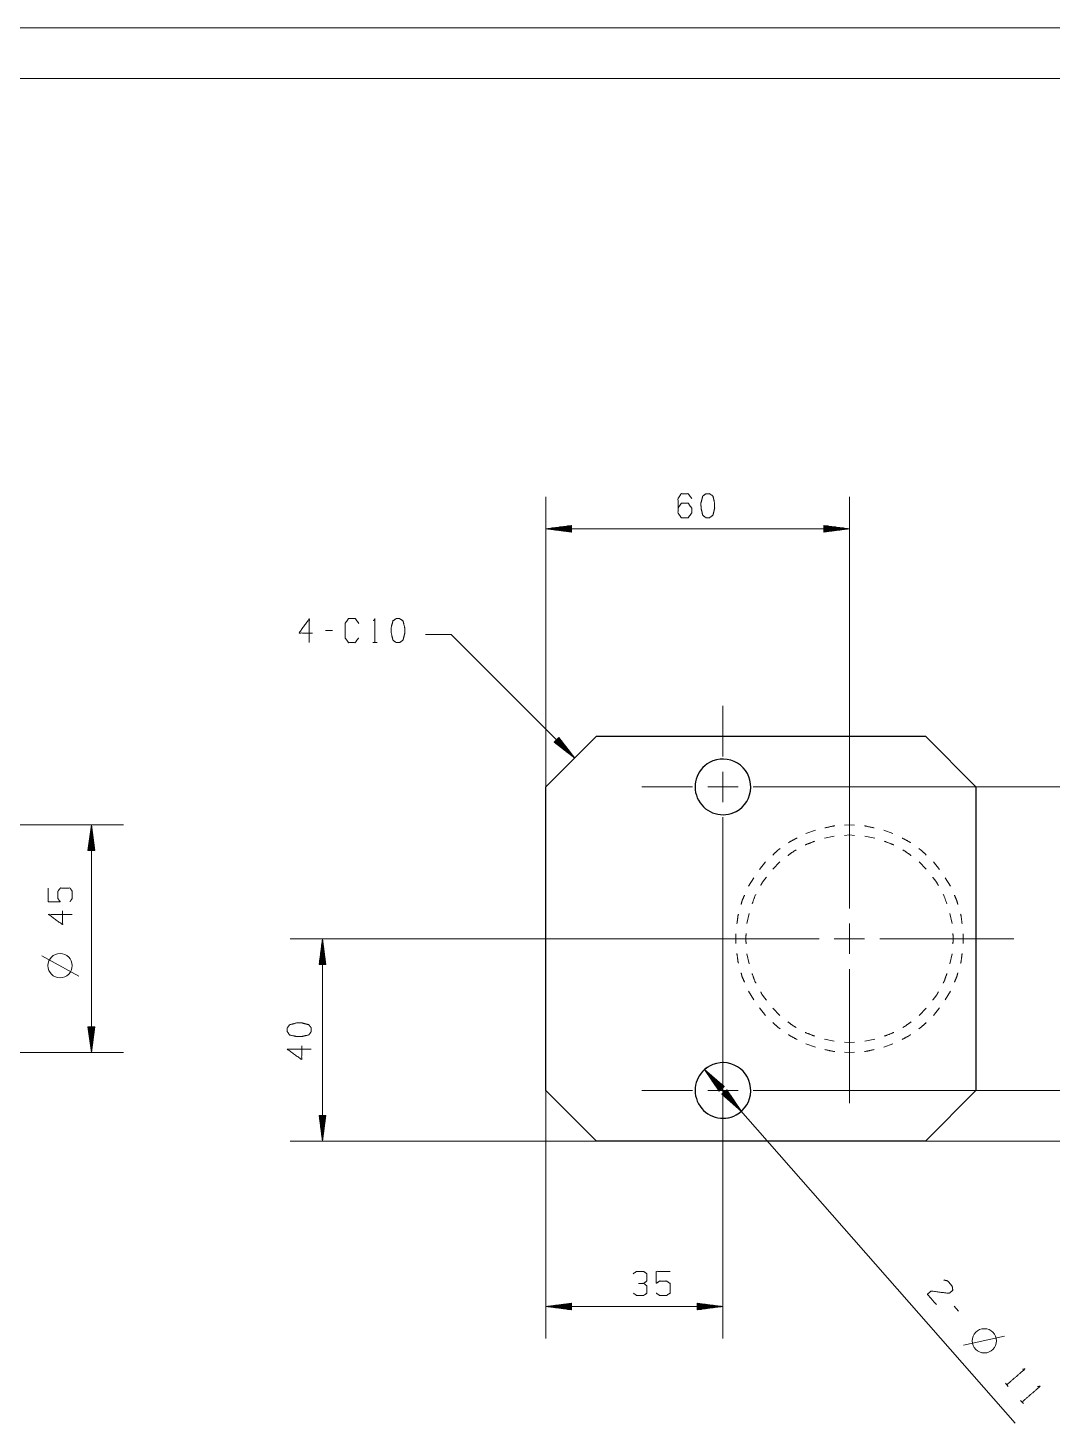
# Model space of a CAD drawing. Header units: millimetres. Extents: x 2210 to 79821, y -19430 to 2344.
# Drawn here: x 11244 to 11345.2, y 1651.9 to 1789.8 of the extents above; entities that cross this region are included whole.
import ezdxf

# ---------------------------------------------------------------- set-up
doc = ezdxf.new("R2010")
doc.units = ezdxf.units.MM
doc.layers.add('101', color=7, linetype='Continuous', true_color=0xffffff)

msp = doc.modelspace()

# ---------------------------------------------------------------- linework, layer by layer
at = {"layer": '101', "color": 133, "linetype": 'Continuous', "lineweight": 18}
for p, q in [((11430.9, 1789.82), (11010.9, 1789.82)), ((11425.9, 1784.82), (11035.9, 1784.82))]:
    msp.add_line(p, q, dxfattribs=at)
at = {"layer": '101', "color": 22, "linetype": 'Continuous', "lineweight": 18}
for p, q in [((11295.22, 1714.81), (11295.22, 1743.49)), ((11325.22, 1716.06), (11325.22, 1743.49)), ((11297.76, 1740.65), (11295.22, 1740.32)), ((11295.22, 1740.32), (11297.76, 1739.98)), ((11325.22, 1740.32), (11295.22, 1740.32)), ((11297.76, 1740.34), (11295.42, 1740.34)), ((11297.76, 1740.29), (11295.42, 1740.29)), ((11297.76, 1740.4), (11295.8, 1740.4)), ((11297.76, 1740.24), (11295.8, 1740.24)), ((11297.76, 1740.45), (11296.19, 1740.45)), ((11297.76, 1740.19), (11296.19, 1740.19)), ((11297.76, 1740.5), (11296.57, 1740.5)), ((11297.76, 1740.14), (11296.57, 1740.14)), ((11297.76, 1740.55), (11296.96, 1740.55)), ((11297.76, 1740.6), (11297.35, 1740.6)), ((11297.76, 1740.65), (11297.73, 1740.65)), ((11297.76, 1740.65), (11297.73, 1740.65)), ((11297.76, 1739.98), (11297.76, 1740.65)), ((11322.68, 1740.65), (11322.72, 1740.65)), ((11322.68, 1740.65), (11322.72, 1740.65)), ((11322.68, 1740.65), (11322.68, 1739.98)), ((11325.22, 1740.32), (11322.68, 1740.65)), ((11322.68, 1740.6), (11323.1, 1740.6)), ((11322.68, 1740.55), (11323.49, 1740.55)), ((11322.68, 1740.5), (11323.87, 1740.5)), ((11322.68, 1740.45), (11324.26, 1740.45)), ((11322.68, 1740.4), (11324.64, 1740.4)), ((11322.68, 1740.34), (11325.03, 1740.34)), ((11322.68, 1739.98), (11325.22, 1740.32)), ((11322.68, 1740.29), (11325.03, 1740.29)), ((11322.68, 1740.24), (11324.64, 1740.24)), ((11322.68, 1740.19), (11324.26, 1740.19)), ((11322.68, 1740.14), (11323.87, 1740.14)), ((11297.76, 1740.09), (11296.96, 1740.09)), ((11297.76, 1740.04), (11297.35, 1740.04)), ((11297.76, 1739.99), (11297.73, 1739.99)), ((11297.76, 1739.99), (11297.73, 1739.99)), ((11322.68, 1740.09), (11323.49, 1740.09)), ((11322.68, 1740.04), (11323.1, 1740.04)), ((11322.68, 1739.99), (11322.72, 1739.99)), ((11322.68, 1739.99), (11322.72, 1739.99)), ((11285.86, 1729.88), (11283.32, 1729.88)), ((11285.86, 1729.88), (11298.07, 1717.66)), ((11296.51, 1719.69), (11296.04, 1719.22)), ((11296.26, 1719.44), (11297.92, 1717.78)), ((11296.3, 1719.47), (11297.96, 1717.81)), ((11296.33, 1719.51), (11297.72, 1718.12)), ((11296.37, 1719.55), (11297.48, 1718.43)), ((11296.4, 1719.58), (11297.25, 1718.74)), ((11296.44, 1719.62), (11297.01, 1719.05)), ((11296.48, 1719.65), (11296.77, 1719.36)), ((11296.51, 1719.69), (11296.53, 1719.67)), ((11296.51, 1719.69), (11296.53, 1719.67)), ((11298.07, 1717.66), (11296.51, 1719.69)), ((11296.04, 1719.22), (11296.07, 1719.2)), ((11296.04, 1719.22), (11296.07, 1719.2)), ((11296.04, 1719.22), (11298.07, 1717.66)), ((11296.08, 1719.26), (11296.38, 1718.96)), ((11296.12, 1719.29), (11296.69, 1718.73)), ((11296.15, 1719.33), (11296.99, 1718.49)), ((11296.19, 1719.37), (11297.3, 1718.25)), ((11296.22, 1719.4), (11297.61, 1718.02)), ((11320.72, 1714.81), (11367.11, 1714.81)), ((11227.39, 1711.06), (11253.49, 1711.06)), ((11250.32, 1711.06), (11249.98, 1708.52)), ((11250.19, 1708.52), (11250.19, 1710.09)), ((11250.24, 1708.52), (11250.24, 1710.48)), ((11250.29, 1708.52), (11250.29, 1710.87)), ((11250.65, 1708.52), (11250.32, 1711.06)), ((11250.32, 1711.06), (11250.32, 1688.56)), ((11250.34, 1708.52), (11250.34, 1710.87)), ((11250.39, 1708.52), (11250.39, 1710.48)), ((11250.45, 1708.52), (11250.45, 1710.09)), ((11249.98, 1708.52), (11250.65, 1708.52)), ((11249.99, 1708.52), (11249.99, 1708.55)), ((11249.99, 1708.52), (11249.99, 1708.55)), ((11250.04, 1708.52), (11250.04, 1708.94)), ((11250.09, 1708.52), (11250.09, 1709.32)), ((11250.14, 1708.52), (11250.14, 1709.71)), ((11250.5, 1708.52), (11250.5, 1709.71)), ((11250.55, 1708.52), (11250.55, 1709.32)), ((11250.6, 1708.52), (11250.6, 1708.94)), ((11250.65, 1708.52), (11250.65, 1708.55)), ((11250.65, 1708.52), (11250.65, 1708.55)), ((11312.72, 1706.81), (11312.72, 1660.29)), ((11308.97, 1699.81), (11269.97, 1699.81)), ((11273.14, 1699.81), (11272.81, 1697.27)), ((11273.02, 1697.27), (11273.02, 1698.84)), ((11273.07, 1697.27), (11273.07, 1699.23)), ((11273.12, 1697.27), (11273.12, 1699.62)), ((11273.48, 1697.27), (11273.14, 1699.81)), ((11273.14, 1699.81), (11273.14, 1679.81)), ((11273.17, 1697.27), (11273.17, 1699.62)), ((11273.22, 1697.27), (11273.22, 1699.23)), ((11273.27, 1697.27), (11273.27, 1698.84)), ((11272.86, 1697.27), (11272.86, 1697.69)), ((11272.91, 1697.27), (11272.91, 1698.07)), ((11272.96, 1697.27), (11272.96, 1698.46)), ((11273.32, 1697.27), (11273.32, 1698.46)), ((11273.37, 1697.27), (11273.37, 1698.07)), ((11273.42, 1697.27), (11273.42, 1697.69)), ((11272.81, 1697.27), (11272.81, 1697.3)), ((11272.81, 1697.27), (11272.81, 1697.3)), ((11272.81, 1697.27), (11273.48, 1697.27)), ((11273.47, 1697.27), (11273.47, 1697.3)), ((11273.47, 1697.27), (11273.47, 1697.3)), ((11249.98, 1691.1), (11250.32, 1688.56)), ((11250.65, 1691.1), (11249.98, 1691.1)), ((11249.99, 1691.1), (11249.99, 1691.07)), ((11249.99, 1691.1), (11249.99, 1691.07)), ((11250.04, 1691.1), (11250.04, 1690.68)), ((11250.09, 1691.1), (11250.09, 1690.3)), ((11250.14, 1691.1), (11250.14, 1689.91)), ((11250.19, 1691.1), (11250.19, 1689.52)), ((11250.24, 1691.1), (11250.24, 1689.14)), ((11250.29, 1691.1), (11250.29, 1688.75)), ((11250.32, 1688.56), (11250.65, 1691.1)), ((11250.34, 1691.1), (11250.34, 1688.75)), ((11250.39, 1691.1), (11250.39, 1689.14)), ((11250.45, 1691.1), (11250.45, 1689.52)), ((11250.5, 1691.1), (11250.5, 1689.91)), ((11250.55, 1691.1), (11250.55, 1690.3)), ((11250.6, 1691.1), (11250.6, 1690.68)), ((11250.65, 1691.1), (11250.65, 1691.07)), ((11250.65, 1691.1), (11250.65, 1691.07)), ((11227.39, 1688.56), (11253.49, 1688.56)), ((11312.84, 1685.19), (11310.91, 1686.88)), ((11310.91, 1686.88), (11312.33, 1684.75)), ((11310.91, 1686.88), (11341.59, 1651.94)), ((11312.57, 1684.95), (11311.02, 1686.71)), ((11312.6, 1684.98), (11311.06, 1686.75)), ((11312.53, 1684.92), (11311.23, 1686.39)), ((11312.64, 1685.02), (11311.35, 1686.49)), ((11312.49, 1684.88), (11311.45, 1686.07)), ((11312.68, 1685.05), (11311.64, 1686.23)), ((11312.45, 1684.85), (11311.67, 1685.74)), ((11312.41, 1684.82), (11311.88, 1685.42)), ((11312.72, 1685.08), (11311.93, 1685.98)), ((11312.37, 1684.78), (11312.1, 1685.1)), ((11312.76, 1685.12), (11312.23, 1685.72)), ((11312.33, 1684.75), (11312.84, 1685.19)), ((11312.79, 1685.15), (11312.52, 1685.47)), ((11312.83, 1685.18), (11312.81, 1685.21)), ((11312.83, 1685.18), (11312.81, 1685.21)), ((11295.22, 1684.81), (11295.22, 1660.29)), ((11312.34, 1684.75), (11312.32, 1684.77)), ((11312.34, 1684.75), (11312.32, 1684.77)), ((11313.11, 1684.87), (11312.61, 1684.43)), ((11312.61, 1684.43), (11312.63, 1684.41)), ((11312.61, 1684.43), (11312.63, 1684.41)), ((11312.61, 1684.43), (11314.54, 1682.74)), ((11312.65, 1684.47), (11312.93, 1684.15)), ((11312.69, 1684.5), (11313.22, 1683.9)), ((11312.73, 1684.53), (11313.51, 1683.64)), ((11312.77, 1684.57), (11313.81, 1683.38)), ((11312.8, 1684.6), (11314.1, 1683.13)), ((11312.84, 1684.63), (11314.39, 1682.87)), ((11312.88, 1684.67), (11314.43, 1682.9)), ((11312.92, 1684.7), (11314.21, 1683.23)), ((11312.96, 1684.74), (11314, 1683.55)), ((11313, 1684.77), (11313.78, 1683.87)), ((11313.03, 1684.8), (11313.56, 1684.2)), ((11313.07, 1684.84), (11313.35, 1684.52)), ((11313.11, 1684.87), (11313.13, 1684.85)), ((11313.11, 1684.87), (11313.13, 1684.85)), ((11314.54, 1682.74), (11313.11, 1684.87)), ((11320.72, 1684.81), (11367.11, 1684.81)), ((11320.72, 1684.81), (11367.11, 1684.81)), ((11272.81, 1682.35), (11272.81, 1682.32)), ((11272.81, 1682.35), (11272.81, 1682.32)), ((11272.81, 1682.35), (11273.14, 1679.81)), ((11273.48, 1682.35), (11272.81, 1682.35)), ((11272.86, 1682.35), (11272.86, 1681.93)), ((11272.91, 1682.35), (11272.91, 1681.55)), ((11272.96, 1682.35), (11272.96, 1681.16)), ((11273.02, 1682.35), (11273.02, 1680.77)), ((11273.07, 1682.35), (11273.07, 1680.39)), ((11273.12, 1682.35), (11273.12, 1680)), ((11273.14, 1679.81), (11273.48, 1682.35)), ((11273.17, 1682.35), (11273.17, 1680)), ((11273.22, 1682.35), (11273.22, 1680.39)), ((11273.27, 1682.35), (11273.27, 1680.77)), ((11273.32, 1682.35), (11273.32, 1681.16)), ((11273.37, 1682.35), (11273.37, 1681.55)), ((11273.42, 1682.35), (11273.42, 1681.93)), ((11273.47, 1682.35), (11273.47, 1682.32)), ((11273.47, 1682.35), (11273.47, 1682.32)), ((11300.22, 1679.81), (11269.97, 1679.81)), ((11332.72, 1679.81), (11367.11, 1679.81)), ((11297.76, 1663.8), (11295.22, 1663.46)), ((11295.22, 1663.46), (11297.76, 1663.13)), ((11312.72, 1663.46), (11295.22, 1663.46)), ((11297.76, 1663.49), (11295.42, 1663.49)), ((11297.76, 1663.44), (11295.42, 1663.44)), ((11297.76, 1663.54), (11295.8, 1663.54)), ((11297.76, 1663.38), (11295.8, 1663.38)), ((11297.76, 1663.59), (11296.19, 1663.59)), ((11297.76, 1663.33), (11296.19, 1663.33)), ((11297.76, 1663.64), (11296.57, 1663.64)), ((11297.76, 1663.28), (11296.57, 1663.28)), ((11297.76, 1663.69), (11296.96, 1663.69)), ((11297.76, 1663.23), (11296.96, 1663.23)), ((11297.76, 1663.74), (11297.35, 1663.74)), ((11297.76, 1663.18), (11297.35, 1663.18)), ((11297.76, 1663.79), (11297.73, 1663.79)), ((11297.76, 1663.79), (11297.73, 1663.79)), ((11297.76, 1663.13), (11297.73, 1663.13)), ((11297.76, 1663.13), (11297.73, 1663.13)), ((11297.76, 1663.13), (11297.76, 1663.8)), ((11310.18, 1663.8), (11310.18, 1663.13)), ((11312.72, 1663.46), (11310.18, 1663.8)), ((11310.18, 1663.79), (11310.22, 1663.79)), ((11310.18, 1663.79), (11310.22, 1663.79)), ((11310.18, 1663.74), (11310.6, 1663.74)), ((11310.18, 1663.69), (11310.99, 1663.69)), ((11310.18, 1663.64), (11311.37, 1663.64)), ((11310.18, 1663.59), (11311.76, 1663.59)), ((11310.18, 1663.54), (11312.14, 1663.54)), ((11310.18, 1663.49), (11312.53, 1663.49)), ((11310.18, 1663.13), (11312.72, 1663.46)), ((11310.18, 1663.44), (11312.53, 1663.44)), ((11310.18, 1663.38), (11312.14, 1663.38)), ((11310.18, 1663.33), (11311.76, 1663.33)), ((11310.18, 1663.28), (11311.37, 1663.28)), ((11310.18, 1663.23), (11310.99, 1663.23)), ((11310.18, 1663.18), (11310.6, 1663.18)), ((11310.18, 1663.13), (11310.22, 1663.13)), ((11310.18, 1663.13), (11310.22, 1663.13))]:
    msp.add_line(p, q, dxfattribs=at)
at = {"layer": '101', "color": 72, "linetype": 'Continuous', "lineweight": 18}
for p, q in [((11274.13, 1730.27), (11273.45, 1730.27)), ((11278.13, 1729.07), (11278.55, 1729.07)), ((11249.07, 1696.11), (11245.42, 1698.11)), ((11335.99, 1662.99), (11335.55, 1663.49)), ((11336.49, 1659.64), (11340.55, 1660.54)), ((11340.63, 1655.89), (11340.91, 1655.57)), ((11342.13, 1654.18), (11342.41, 1653.86))]:
    msp.add_line(p, q, dxfattribs=at)
at = {"layer": '101', "color": 151, "linetype": 'Continuous', "lineweight": 18}
for p, q in [((11312.72, 1717.81), (11312.72, 1722.81)), ((11312.72, 1713.31), (11312.72, 1716.31)), ((11325.22, 1702.81), (11325.22, 1716.06)), ((11309.72, 1714.81), (11304.72, 1714.81)), ((11311.22, 1714.81), (11314.22, 1714.81)), ((11315.72, 1714.81), (11320.72, 1714.81)), ((11312.72, 1711.81), (11312.72, 1706.81)), ((11325.22, 1698.31), (11325.22, 1701.31)), ((11322.22, 1699.81), (11308.97, 1699.81)), ((11323.72, 1699.81), (11326.72, 1699.81)), ((11328.22, 1699.81), (11341.47, 1699.81)), ((11325.22, 1696.81), (11325.22, 1683.56)), ((11312.72, 1687.81), (11312.72, 1692.81)), ((11312.72, 1683.31), (11312.72, 1686.31)), ((11309.72, 1684.81), (11304.72, 1684.81)), ((11311.22, 1684.81), (11314.22, 1684.81)), ((11315.72, 1684.81), (11320.72, 1684.81)), ((11312.72, 1681.81), (11312.72, 1676.81))]:
    msp.add_line(p, q, dxfattribs=at)
at = {"layer": '101', "color": 92, "linetype": 'Continuous', "lineweight": 25}
for p, q in [((11300.22, 1719.81), (11295.22, 1714.81)), ((11300.22, 1719.81), (11332.72, 1719.81)), ((11337.72, 1714.81), (11332.72, 1719.81)), ((11295.22, 1684.81), (11295.22, 1714.81)), ((11337.72, 1714.81), (11337.72, 1684.81)), ((11295.22, 1684.81), (11300.22, 1679.81)), ((11332.72, 1679.81), (11337.72, 1684.81)), ((11332.72, 1679.81), (11300.22, 1679.81))]:
    msp.add_line(p, q, dxfattribs=at)
at = {"layer": '101', "color": 53, "linetype": 'Continuous', "lineweight": 18}
for p, q in [((11320.92, 1710.19), (11321.85, 1710.52)), ((11322.74, 1709.73), (11323.72, 1709.95)), ((11324.72, 1710.02), (11325.22, 1710.06)), ((11324.73, 1711.03), (11325.22, 1711.06)), ((11325.22, 1711.06), (11325.71, 1711.03)), ((11325.22, 1710.06), (11325.72, 1710.02)), ((11326.73, 1709.95), (11327.71, 1709.73)), ((11328.6, 1710.52), (11329.52, 1710.19)), ((11316.32, 1706.64), (11316.93, 1707.41)), ((11317.64, 1706.68), (11318.35, 1707.39)), ((11332.1, 1707.39), (11332.81, 1706.68)), ((11333.51, 1707.41), (11334.13, 1706.64)), ((11315.25, 1705), (11315.76, 1705.84)), ((11334.69, 1705.84), (11335.2, 1705)), ((11315.09, 1701.31), (11315.3, 1702.3)), ((11335.15, 1702.3), (11335.36, 1701.31)), ((11314, 1699.32), (11314, 1700.3)), ((11336.45, 1700.3), (11336.45, 1699.32)), ((11315.3, 1697.32), (11315.09, 1698.31)), ((11335.36, 1698.31), (11335.15, 1697.32)), ((11315.76, 1693.78), (11315.25, 1694.62)), ((11335.2, 1694.62), (11334.69, 1693.78)), ((11316.93, 1692.21), (11316.32, 1692.97)), ((11318.35, 1692.22), (11317.64, 1692.94)), ((11332.81, 1692.94), (11332.1, 1692.22)), ((11334.13, 1692.97), (11333.51, 1692.21)), ((11321.85, 1689.1), (11320.92, 1689.43)), ((11323.72, 1689.67), (11322.74, 1689.89)), ((11325.22, 1689.56), (11324.72, 1689.6)), ((11325.72, 1689.6), (11325.22, 1689.56)), ((11327.71, 1689.89), (11326.73, 1689.67)), ((11329.52, 1689.43), (11328.6, 1689.1)), ((11325.22, 1688.56), (11324.73, 1688.59)), ((11325.71, 1688.59), (11325.22, 1688.56))]:
    msp.add_line(p, q, dxfattribs=at)
at = {"layer": '101', "color": 72, "linetype": 'Continuous', "lineweight": 18}
for centre in [(11247.23, 1697.15), (11338.55, 1660.07)]:
    msp.add_circle(centre, 1.2, dxfattribs=at)
at = {"layer": '101', "color": 92, "linetype": 'Continuous', "lineweight": 25}
for centre, start, end in [((11312.72, 1714.81), 118.6479, 298.6479), ((11312.72, 1714.81), 298.6479, 118.6479), ((11312.72, 1684.81), 118.6479, 298.6479), ((11312.72, 1684.81), 298.6479, 118.6479)]:
    msp.add_arc(centre, 2.75, start, end, dxfattribs=at)
at = {"layer": '101', "color": 22, "linetype": 'Continuous', "lineweight": 18}
for start, end in [(118.6479, 180.3902), (262.1846, 298.6479)]:
    msp.add_arc((11312.72, 1684.81), 2.75, start, end, dxfattribs=at)
at = {"layer": '101', "color": 72, "linetype": 'Continuous', "lineweight": 18}
for points, knots in [([(11308.28, 1742.36), (11308.6, 1742.84), (11309.29, 1742.84), (11309.63, 1742.36), (11309.63, 1741.89), (11309.29, 1741.41), (11308.6, 1741.41), (11308.28, 1741.89), (11308.28, 1743.31), (11308.6, 1743.79), (11309.29, 1743.79), (11309.63, 1743.31)], [0, 0, 0.076965, 0.169761, 0.248075, 0.312018, 0.390332, 0.483128, 0.560093, 0.751925, 0.82889, 0.921686, 1, 1]), ([(11311.39, 1741.41), (11311.73, 1741.66), (11311.9, 1742.36), (11311.9, 1742.84), (11311.73, 1743.56), (11311.39, 1743.79), (11311.05, 1743.79), (11310.72, 1743.56), (11310.54, 1742.84), (11310.56, 1742.36), (11310.72, 1741.66), (11311.05, 1741.41), (11311.39, 1741.41)], [0, 0, 0.067528, 0.183972, 0.260585, 0.380944, 0.446144, 0.500307, 0.565506, 0.685864, 0.762531, 0.878309, 0.945837, 1, 1]), ([(11272.18, 1730.02), (11270.84, 1730.02), (11271.85, 1731.44), (11271.85, 1729.07)], [0, 0, 0.245868, 0.565295, 1, 1]), ([(11276.72, 1729.54), (11276.38, 1729.07), (11275.73, 1729.07), (11275.39, 1729.54), (11275.39, 1730.97), (11275.73, 1731.44), (11276.4, 1731.44), (11276.74, 1730.97)], [0, 0, 0.11457, 0.243367, 0.357938, 0.638582, 0.753152, 0.88543, 1, 1]), ([(11278.2, 1731.24), (11278.34, 1731.44), (11278.34, 1729.07)], [0, 0, 0.093493, 1, 1]), ([(11280.78, 1729.07), (11281.11, 1729.32), (11281.29, 1730.02), (11281.29, 1730.49), (11281.11, 1731.22), (11280.78, 1731.44), (11280.44, 1731.44), (11280.11, 1731.22), (11279.93, 1730.49), (11279.95, 1730.02), (11280.11, 1729.32), (11280.44, 1729.07), (11280.78, 1729.07)], [0, 0, 0.067525, 0.183969, 0.260583, 0.380943, 0.446139, 0.500306, 0.565503, 0.685862, 0.762529, 0.878308, 0.945834, 1, 1]), ([(11248.21, 1703.46), (11248.43, 1703.8), (11248.43, 1704.49), (11248.21, 1704.82), (11247.26, 1704.82), (11247.01, 1704.49), (11247.01, 1703.8), (11247.23, 1703.46), (11246.06, 1703.46), (11246.06, 1704.82)], [0, 0, 0.062229, 0.168343, 0.230572, 0.376815, 0.441266, 0.54738, 0.609609, 0.790489, 1, 1]), ([(11247.48, 1702.55), (11247.48, 1701.2), (11246.06, 1702.21), (11248.43, 1702.21)], [0, 0, 0.245868, 0.565295, 1, 1]), ([(11272.05, 1690.98), (11271.8, 1691.31), (11271.1, 1691.49), (11270.62, 1691.49), (11269.9, 1691.31), (11269.67, 1690.98), (11269.67, 1690.64), (11269.9, 1690.3), (11270.62, 1690.13), (11271.1, 1690.14), (11271.8, 1690.3), (11272.05, 1690.64), (11272.05, 1690.98)], [0, 0, 0.067524, 0.183971, 0.260582, 0.380942, 0.446139, 0.500306, 0.565503, 0.685863, 0.762527, 0.87831, 0.945833, 1, 1]), ([(11271.1, 1689.21), (11271.1, 1687.87), (11269.67, 1688.88), (11272.05, 1688.88)], [0, 0, 0.24587, 0.565295, 1, 1]), ([(11304.88, 1665.75), (11305.21, 1665.98), (11305.21, 1666.7), (11304.88, 1666.93), (11304.19, 1666.93), (11303.85, 1666.7)], [0, 0, 0.153872, 0.429851, 0.583723, 0.846122, 1, 1]), ([(11303.87, 1664.78), (11304.19, 1664.55), (11304.88, 1664.55), (11305.21, 1664.78), (11305.21, 1665.5), (11304.88, 1665.75), (11304.37, 1665.75)], [0, 0, 0.124124, 0.343692, 0.472448, 0.70338, 0.836733, 1, 1]), ([(11306.13, 1664.78), (11306.47, 1664.55), (11307.15, 1664.55), (11307.49, 1664.78), (11307.49, 1665.73), (11307.15, 1665.98), (11306.47, 1665.98), (11306.13, 1665.75), (11306.13, 1666.93), (11307.49, 1666.93)], [0, 0, 0.062229, 0.168343, 0.230572, 0.376815, 0.441266, 0.54738, 0.609609, 0.790488, 1, 1]), ([(11334.54, 1666.08), (11334.92, 1665.99), (11335.37, 1665.47), (11335.43, 1665.07), (11335.07, 1664.76), (11333.27, 1664.99), (11332.92, 1664.66), (11333.81, 1663.65)], [0, 0, 0.069693, 0.192977, 0.265273, 0.350227, 0.67474, 0.759753, 1, 1]), ([(11342.31, 1657.27), (11342.56, 1657.29), (11340.77, 1655.73)], [0, 0, 0.093489, 1, 1]), ([(11343.81, 1655.56), (11344.06, 1655.58), (11342.27, 1654.02)], [0, 0, 0.093489, 1, 1])]:
    msp.add_open_spline(points, degree=1, knots=knots, dxfattribs=at)
at = {"layer": '101', "color": 53, "linetype": 'Continuous', "lineweight": 18}
for points, knots in [([(11319.19, 1709.29), (11319.38, 1709.42), (11320.04, 1709.76)], [0, 0, 0.239131, 1, 1]), ([(11322.79, 1710.77), (11323.69, 1710.95), (11323.76, 1710.96)], [0, 0, 0.934779, 1, 1]), ([(11326.69, 1710.96), (11326.76, 1710.95), (11327.65, 1710.77)], [0, 0, 0.065221, 1, 1]), ([(11330.41, 1709.76), (11331.07, 1709.42), (11331.26, 1709.29)], [0, 0, 0.760882, 1, 1]), ([(11317.64, 1708.08), (11318.12, 1708.54), (11318.38, 1708.72)], [0, 0, 0.673908, 1, 1]), ([(11319.13, 1708.02), (11319.68, 1708.43), (11319.96, 1708.59)], [0, 0, 0.681803, 1, 1]), ([(11320.84, 1709.07), (11320.97, 1709.13), (11321.78, 1709.44)], [0, 0, 0.136374, 1, 1]), ([(11328.67, 1709.44), (11329.48, 1709.13), (11329.6, 1709.07)], [0, 0, 0.863644, 1, 1]), ([(11330.48, 1708.59), (11330.76, 1708.43), (11331.31, 1708.02)], [0, 0, 0.318197, 1, 1]), ([(11332.06, 1708.72), (11332.32, 1708.54), (11332.81, 1708.08)], [0, 0, 0.326092, 1, 1]), ([(11316.45, 1705.07), (11316.6, 1705.35), (11317.01, 1705.9)], [0, 0, 0.318169, 1, 1]), ([(11333.44, 1705.9), (11333.85, 1705.35), (11334, 1705.07)], [0, 0, 0.681831, 1, 1]), ([(11314.51, 1703.19), (11314.62, 1703.58), (11314.85, 1704.1)], [0, 0, 0.413057, 1, 1]), ([(11315.6, 1703.25), (11315.9, 1704.07), (11315.97, 1704.19)], [0, 0, 0.863626, 1, 1]), ([(11334.48, 1704.19), (11334.55, 1704.07), (11334.85, 1703.25)], [0, 0, 0.136374, 1, 1]), ([(11335.59, 1704.1), (11335.82, 1703.58), (11335.93, 1703.19)], [0, 0, 0.586946, 1, 1]), ([(11314.1, 1701.27), (11314.21, 1702.1), (11314.25, 1702.24)], [0, 0, 0.847828, 1, 1]), ([(11336.2, 1702.24), (11336.24, 1702.1), (11336.35, 1701.27)], [0, 0, 0.152177, 1, 1]), ([(11315.01, 1699.31), (11314.97, 1699.81), (11315.01, 1700.31)], [0, 0, 0.50001, 1, 1]), ([(11335.44, 1700.31), (11335.47, 1699.81), (11335.44, 1699.31)], [0, 0, 0.49999, 1, 1]), ([(11314.25, 1697.38), (11314.21, 1697.52), (11314.1, 1698.34)], [0, 0, 0.152169, 1, 1]), ([(11336.35, 1698.34), (11336.24, 1697.52), (11336.2, 1697.38)], [0, 0, 0.847826, 1, 1]), ([(11314.85, 1695.51), (11314.62, 1696.04), (11314.51, 1696.43)], [0, 0, 0.586963, 1, 1]), ([(11315.97, 1695.43), (11315.9, 1695.55), (11315.6, 1696.36)], [0, 0, 0.136356, 1, 1]), ([(11334.85, 1696.36), (11334.55, 1695.55), (11334.48, 1695.43)], [0, 0, 0.863644, 1, 1]), ([(11335.93, 1696.43), (11335.82, 1696.04), (11335.59, 1695.51)], [0, 0, 0.413034, 1, 1]), ([(11317.01, 1693.72), (11316.6, 1694.27), (11316.45, 1694.55)], [0, 0, 0.681813, 1, 1]), ([(11334, 1694.55), (11333.85, 1694.27), (11333.44, 1693.72)], [0, 0, 0.318187, 1, 1]), ([(11318.38, 1690.9), (11318.12, 1691.08), (11317.64, 1691.53)], [0, 0, 0.326083, 1, 1]), ([(11319.96, 1691.03), (11319.68, 1691.19), (11319.13, 1691.6)], [0, 0, 0.318187, 1, 1]), ([(11321.78, 1690.18), (11320.97, 1690.49), (11320.84, 1690.55)], [0, 0, 0.863626, 1, 1]), ([(11329.6, 1690.55), (11329.48, 1690.49), (11328.67, 1690.18)], [0, 0, 0.136356, 1, 1]), ([(11331.31, 1691.6), (11330.76, 1691.19), (11330.48, 1691.03)], [0, 0, 0.681813, 1, 1]), ([(11332.81, 1691.53), (11332.32, 1691.08), (11332.06, 1690.9)], [0, 0, 0.673917, 1, 1]), ([(11320.04, 1689.85), (11319.38, 1690.2), (11319.19, 1690.33)], [0, 0, 0.760858, 1, 1]), ([(11331.26, 1690.33), (11331.07, 1690.2), (11330.41, 1689.85)], [0, 0, 0.239129, 1, 1]), ([(11323.76, 1688.66), (11323.69, 1688.66), (11322.79, 1688.85)], [0, 0, 0.06522, 1, 1]), ([(11327.65, 1688.85), (11326.76, 1688.66), (11326.69, 1688.66)], [0, 0, 0.93478, 1, 1])]:
    msp.add_open_spline(points, degree=1, knots=knots, dxfattribs=at)

doc.saveas('drawing.dxf')
